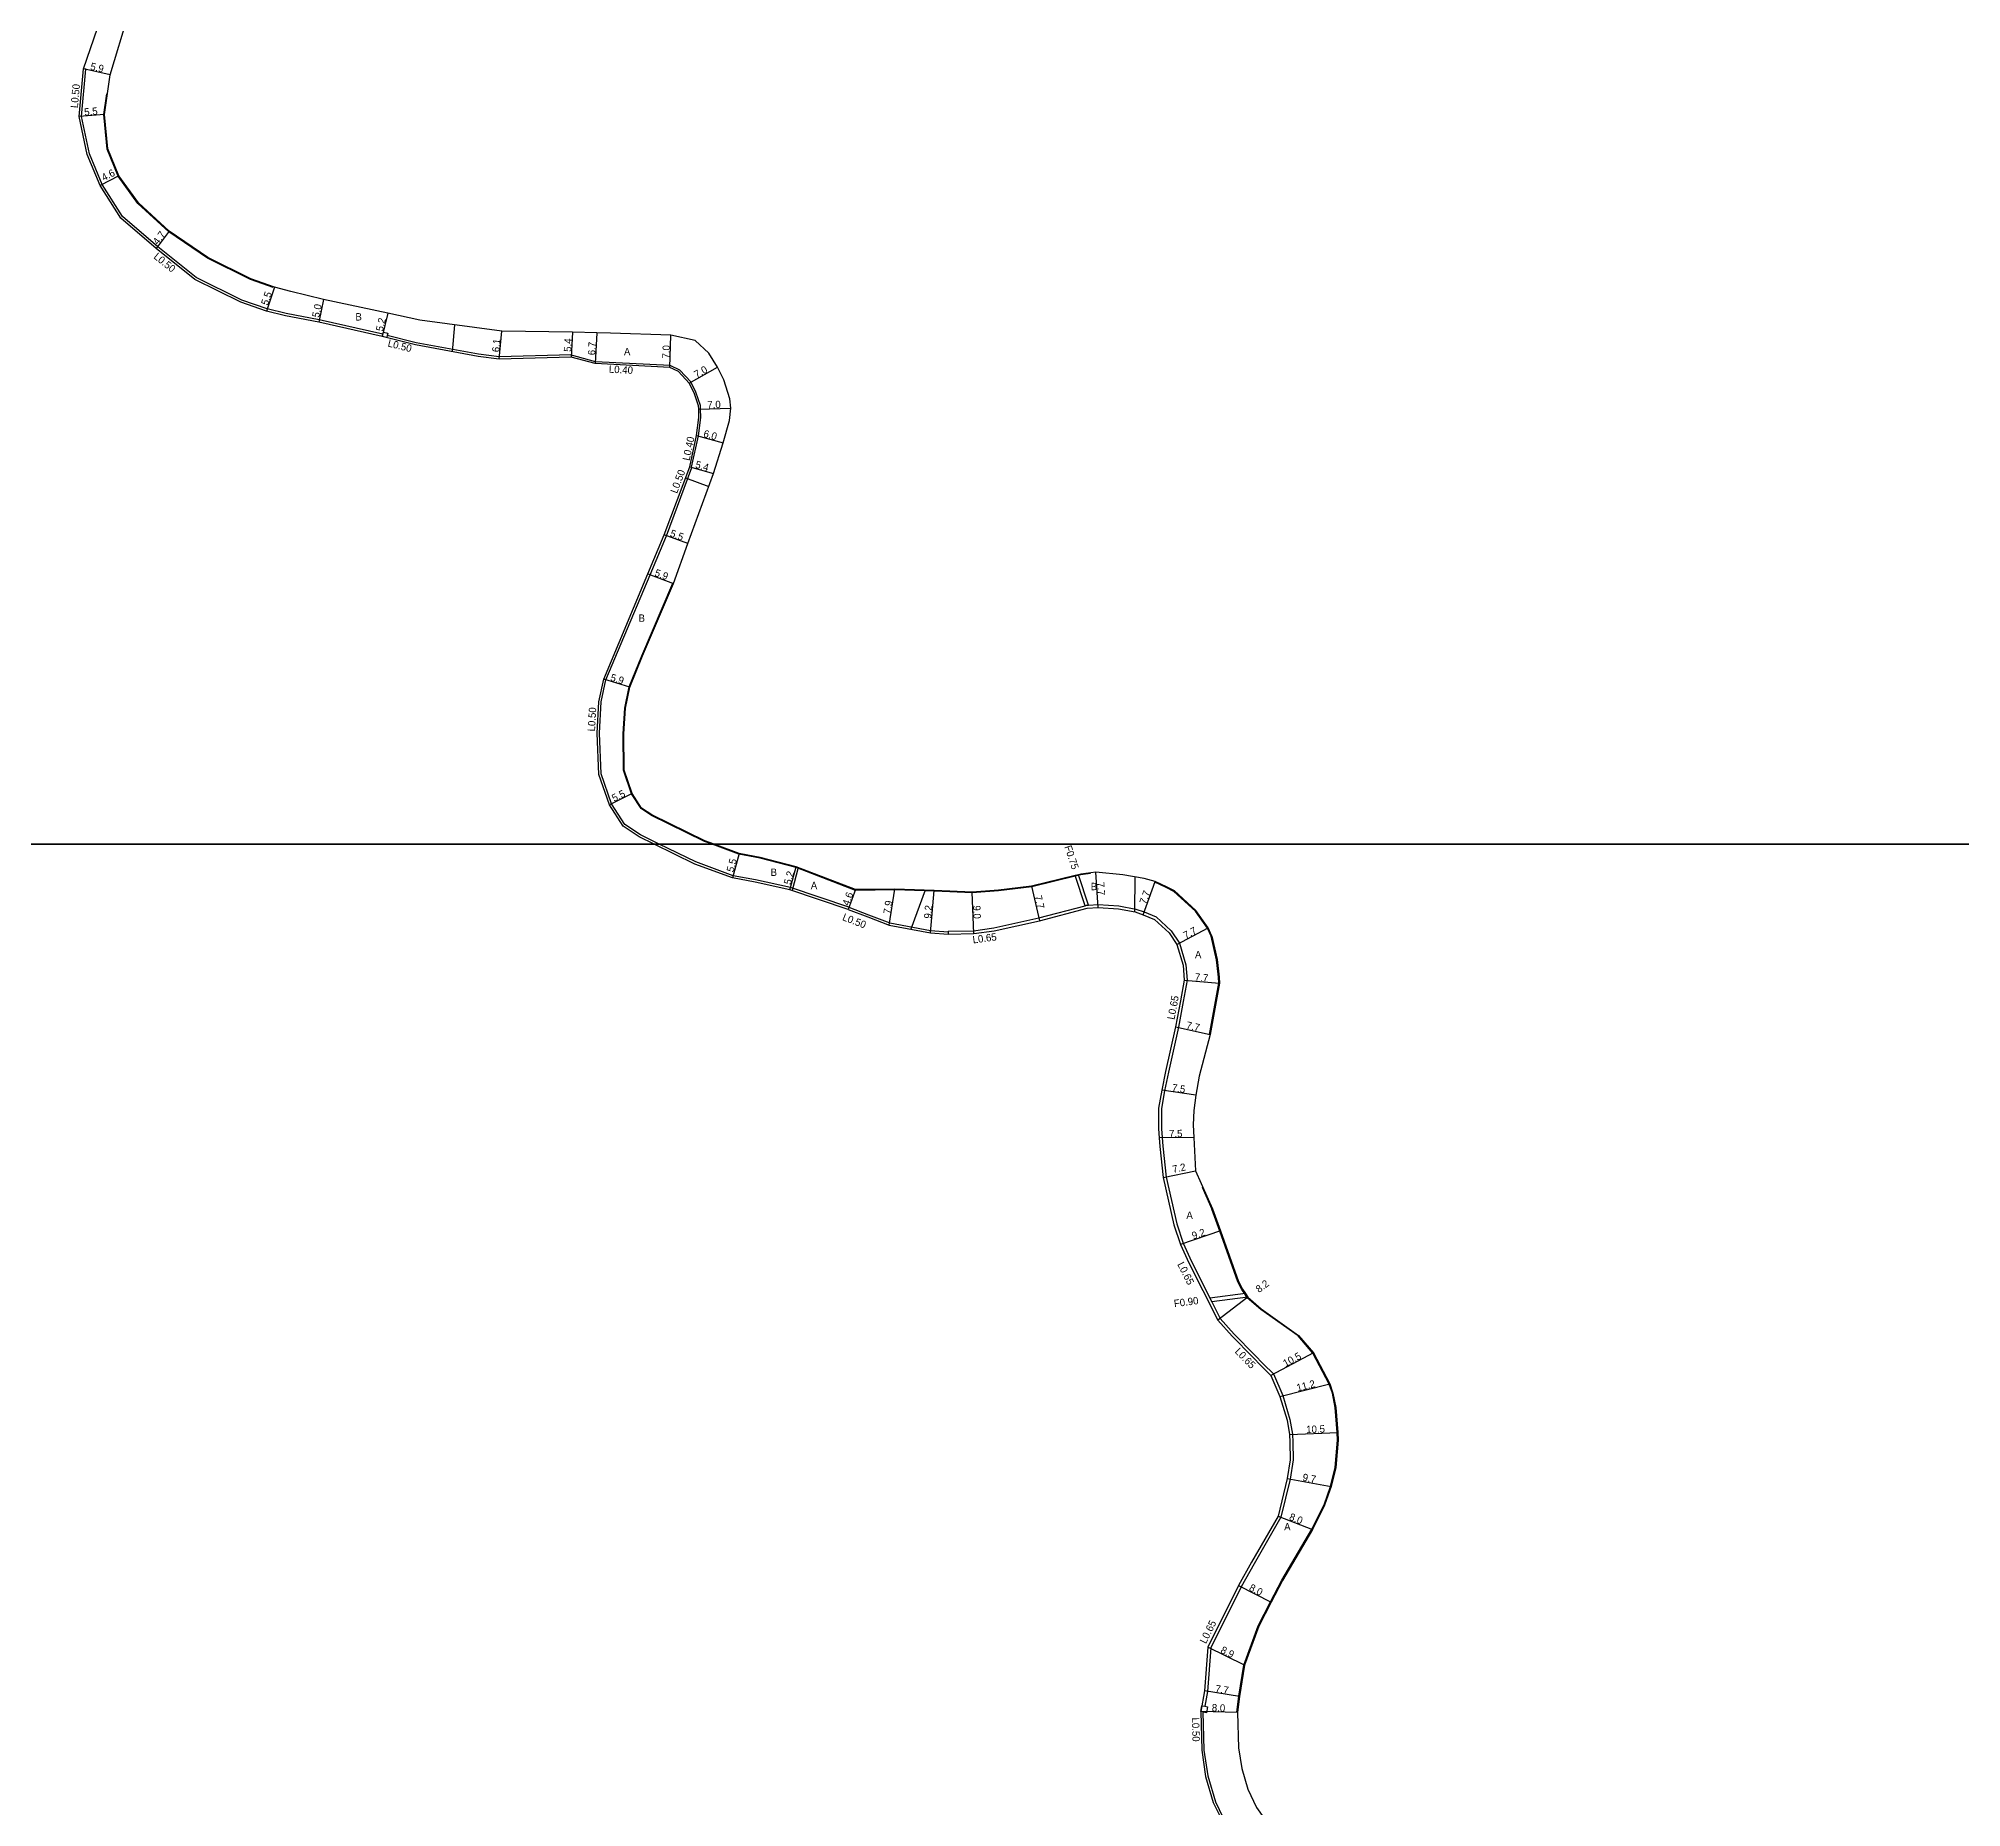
# Model space of a CAD drawing. Header units: metres. Extents: x -16000 to -12000, y -105000 to -102000.
# Drawn here: x -15720.6 to -15302.8, y -103409.2 to -103025 of the extents above; entities that cross this region are included whole.
import ezdxf

# ---------------------------------------------------------------- set-up
doc = ezdxf.new("R2010")
doc.units = ezdxf.units.M
doc.header["$LTSCALE"] = 2.5
for name, color, linetype in [('側溝・桝', 7, 'Continuous'), ('図郭', 7, 'Continuous'), ('幅員', 7, 'Continuous'), ('歩道・分離帯・安全施設', 7, 'Continuous'), ('舗装', 7, 'Continuous'), ('道路', 7, 'Continuous')]:
    doc.layers.add(name, color=color, linetype=linetype)
doc.styles.get("Standard").update_dxf_attribs({"font": ''})
doc.styles.get('Standard').set_extended_font_data('@MS PGothic')

msp = doc.modelspace()

# ---------------------------------------------------------------- linework, layer by layer
at = {"layer": '側溝・桝'}
for points in [[(-15645.78, -103089.26), (-15645.78, -103089.26), (-15659.59, -103086.15), (-15666.77, -103084.74), (-15670.91, -103083.74), (-15676.41, -103081.85), (-15686.34, -103076.92), (-15694.66, -103070.24), (-15702.3, -103063.68), (-15706.77, -103056.73), (-15709.52, -103050.07), (-15711.2, -103041.96), (-15710.27, -103031.71), (-15710.77, -103031.6)], [(-15625, -103093.58), (-15638.55, -103091.09), (-15644.81, -103089.51)], [(-15604.8, -103093.7), (-15620.5, -103094.17), (-15625, -103093.58)], [(-15604.8, -103093.7), (-15604.81, -103093.8), (-15604.83, -103094.2)], [(-15578.72, -103118.13), (-15577.23, -103111.3), (-15576.71, -103107.32), (-15576.75, -103105.5), (-15576.77, -103104.73), (-15577.75, -103101.84), (-15578.86, -103099.62), (-15581.27, -103097.04), (-15583.34, -103096.05), (-15599.57, -103095.21), (-15604.78, -103093.8), (-15604.81, -103093.8)], [(-15585.71, -103200), (-15589.83, -103197.99), (-15593.19, -103195.73), (-15596.08, -103191.2), (-15598.32, -103184.74), (-15598.68, -103175.92), (-15598.31, -103169.11), (-15597.3, -103164.33), (-15593.99, -103156.38), (-15587.71, -103141.52), (-15584.17, -103133), (-15578.62, -103118.16)], [(-15579.1, -103118.02), (-15578.72, -103118.13), (-15578.62, -103118.16)], [(-15544.52, -103213.71), (-15557.21, -103209.43), (-15564.78, -103207.76), (-15569.69, -103206.84), (-15577.8, -103203.85), (-15585.71, -103200)], [(-15493.22, -103213.36), (-15495.39, -103206.8)], [(-15492.47, -103213.23), (-15494.66, -103206.62)], [(-15544.52, -103213.71), (-15540.26, -103215.34)], [(-15522.96, -103218.9), (-15517.46, -103218.78), (-15513.07, -103218.19), (-15503.24, -103216), (-15493.22, -103213.36), (-15492.88, -103213.27), (-15492.47, -103213.23), (-15490.35, -103213.07), (-15485.88, -103213.42), (-15482.17, -103214.09)], [(-15540.26, -103215.34), (-15535.62, -103217.11), (-15526.76, -103218.72), (-15522.97, -103219.05)], [(-15482.17, -103214.09), (-15480.4, -103214.71), (-15477.8, -103215.79), (-15474.49, -103218.82), (-15472.7, -103221.49)], [(-15522.96, -103218.9), (-15522.97, -103219.05), (-15522.99, -103219.55)], [(-15472.7, -103221.49), (-15471.3, -103226.18), (-15471.01, -103229.53), (-15471.88, -103234.17)], [(-15471.88, -103234.17), (-15472.93, -103239.77), (-15475.09, -103249.5), (-15475.93, -103253.53), (-15476.59, -103257.4), (-15476.59, -103261.79), (-15476.34, -103265.58)], [(-15476.34, -103265.58), (-15475.63, -103272.28), (-15473.28, -103282.46)], [(-15473.28, -103282.46), (-15471.91, -103286.66), (-15470.12, -103290.63), (-15467.08, -103296.63), (-15466.1, -103298.56), (-15465.67, -103299.41), (-15463.86, -103302.99), (-15460.79, -103306.38), (-15456.41, -103310.89), (-15454.43, -103312.92), (-15452.28, -103315.04), (-15450.28, -103319.72), (-15448.7, -103324.95), (-15448.15, -103328.1), (-15448.08, -103329.85), (-15448, -103333.73), (-15448.64, -103337.87), (-15450.68, -103346.16), (-15456.47, -103356.26), (-15459.34, -103361.28), (-15465.88, -103374.52), (-15466.62, -103383.98), (-15467.22, -103387.21)], [(-15458.39, -103297.55), (-15466.1, -103298.56)], [(-15457.88, -103298.39), (-15465.67, -103299.41)], [(-15467.6, -103388.46), (-15467.38, -103396.73), (-15466.53, -103402.35), (-15464.91, -103407.96), (-15462.39, -103413.09), (-15458.15, -103418.12), (-15453.01, -103422.85), (-15450.6, -103424.93), (-15450.6, -103424.93)]]:
    msp.add_lwpolyline(points, dxfattribs=at)
for points in [[(-15645.65, -103088.78), (-15644.69, -103089.02), (-15644.81, -103089.51), (-15644.93, -103089.99), (-15645.9, -103089.74), (-15645.78, -103089.26)], [(-15468.1, -103388.36), (-15467.86, -103387.09), (-15467.22, -103387.21), (-15466.59, -103387.33), (-15466.83, -103388.61), (-15467.6, -103388.46)]]:
    msp.add_lwpolyline(points, close=True, dxfattribs=at)
at = {"layer": '図郭'}
for points in [[(-16000, -102600), (-15200, -102600), (-15200, -103200), (-16000, -103200)], [(-16000, -103200), (-15200, -103200), (-15200, -103800), (-16000, -103800)]]:
    msp.add_lwpolyline(points, close=True, dxfattribs=at)
at = {"layer": '幅員'}
for points in [[(-15705.01, -103032.89), (-15710.77, -103031.6)], [(-15706.23, -103041.54), (-15711.71, -103041.99)], [(-15703.11, -103054.88), (-15707.21, -103056.97)], [(-15692.17, -103066.86), (-15694.98, -103070.63)], [(-15669.27, -103079.02), (-15671.05, -103084.22)], [(-15658.66, -103081.74), (-15659.69, -103086.64)], [(-15644.71, -103084.68), (-15645.9, -103089.74)], [(-15620.52, -103094.67), (-15619.92, -103088.6)], [(-15604.55, -103088.81), (-15604.83, -103094.2)], [(-15599.26, -103088.92), (-15599.63, -103095.6)], [(-15583.44, -103096.45), (-15583.21, -103089.45)], [(-15579.2, -103099.85), (-15573.1, -103096.4)], [(-15577.15, -103105.51), (-15570.15, -103105.33)], [(-15577.63, -103111.23), (-15571.85, -103112.84)], [(-15579.1, -103118.02), (-15573.91, -103119.5)], [(-15579.48, -103134.73), (-15584.63, -103132.82)], [(-15588.17, -103141.32), (-15582.63, -103143.35)], [(-15592.13, -103165.89), (-15597.78, -103164.18)], [(-15591.58, -103189.02), (-15596.53, -103191.42)], [(-15568.36, -103202.02), (-15569.82, -103207.32)], [(-15557.35, -103209.91), (-15555.96, -103204.9)], [(-15535.75, -103217.59), (-15534.52, -103209.79)], [(-15504.83, -103209.14), (-15503.08, -103216.64)], [(-15490.35, -103213.72), (-15490.91, -103206.04)], [(-15480.63, -103215.32), (-15478.01, -103208.08)], [(-15543.09, -103209.87), (-15544.68, -103214.19)], [(-15526.83, -103219.22), (-15525.98, -103210.05)], [(-15517.41, -103219.43), (-15517.76, -103210.43)], [(-15473.29, -103221.77), (-15466.47, -103218.19)], [(-15471.67, -103229.5), (-15464, -103230.2)], [(-15473.56, -103239.64), (-15466.05, -103241.33)], [(-15469.15, -103254.51), (-15476.57, -103253.41)], [(-15469.61, -103263.68), (-15477.11, -103263.8)], [(-15476.27, -103272.39), (-15469.22, -103270.95)], [(-15463.8, -103283.97), (-15472.52, -103286.9)], [(-15457.88, -103298.39), (-15464.4, -103303.36)], [(-15443.59, -103310.43), (-15452.83, -103315.41)], [(-15450.89, -103319.94), (-15440.03, -103317.21)], [(-15448.79, -103328.17), (-15438.3, -103327.74)], [(-15449.28, -103337.74), (-15439.74, -103339.5)], [(-15451.29, -103345.91), (-15443.84, -103348.83)], [(-15459.91, -103360.97), (-15452.8, -103364.63)], [(-15458.56, -103378.32), (-15466.52, -103374.35)], [(-15459.65, -103385.08), (-15467.26, -103383.89)], [(-15460.11, -103388.6), (-15468.1, -103388.36)]]:
    msp.add_lwpolyline(points, dxfattribs=at)
at = {"layer": '歩道・分離帯・安全施設'}
for points in [[(-15669.58, -103079.07), (-15674.54, -103077.37), (-15683.89, -103072.72), (-15692.26, -103066.98), (-15698.96, -103060.84), (-15703.25, -103054.95), (-15705.62, -103049.03), (-15706.38, -103041.53), (-15705.75, -103037.07)], [(-15574.23, -103200), (-15575.89, -103199.38), (-15587.41, -103193.78), (-15589.66, -103192.26), (-15591.72, -103189.09), (-15593.48, -103183.93), (-15593.54, -103176.05), (-15593.2, -103170.43), (-15592.27, -103165.85), (-15589.5, -103159.06), (-15582.77, -103143.3)], [(-15492.02, -103206.35), (-15494.12, -103206.64), (-15494.62, -103206.76), (-15495.35, -103206.94), (-15504.8, -103209.28), (-15512.03, -103210.11), (-15517.76, -103210.59), (-15522.63, -103210.35), (-15525.99, -103210.2), (-15534.52, -103209.94), (-15543.12, -103210.02), (-15556, -103205.05), (-15563.83, -103203.01), (-15568.4, -103202.17), (-15574.23, -103200)], [(-15466.2, -103241.3), (-15464.15, -103230.19), (-15464.2, -103228.9), (-15464.66, -103225.08), (-15465.81, -103220), (-15466.6, -103218.27), (-15469.25, -103214.53), (-15473.91, -103210.26), (-15475.6, -103209.39), (-15478.06, -103208.22)], [(-15467.81, -103274.49), (-15465.69, -103279.27)], [(-15460.26, -103388.59), (-15460.26, -103388.59), (-15459.8, -103385.06), (-15458.7, -103378.28), (-15455.6, -103369.76), (-15452.93, -103364.56), (-15450.49, -103359.81), (-15443.97, -103348.75), (-15441.3, -103343.48), (-15439.89, -103339.46), (-15438.89, -103335.35), (-15438.38, -103329.44), (-15438.45, -103327.75), (-15438.88, -103322.32), (-15439.5, -103319.25), (-15440.17, -103317.27), (-15443.71, -103310.51), (-15446.92, -103306.79), (-15455.02, -103301.05), (-15457.99, -103298.49), (-15458.52, -103297.63), (-15459.15, -103296.74), (-15460.01, -103295.02), (-15463.94, -103284.02), (-15465.69, -103279.27)]]:
    msp.add_lwpolyline(points, dxfattribs=at)
at = {"layer": '舗装'}
for points in [[(-15630.23, -103087.18), (-15630.72, -103093.04)], [(-15580, -103120.42), (-15574.95, -103122.34)], [(-15555.52, -103205.07), (-15556.83, -103210.09)], [(-15482.42, -103207.09), (-15482.47, -103214.7)], [(-15527.97, -103209.99), (-15531.09, -103218.44)]]:
    msp.add_lwpolyline(points, dxfattribs=at)
at = {"layer": '道路'}
for points in [[(-15625.09, -103094.07), (-15638.66, -103091.58), (-15645.9, -103089.74), (-15659.69, -103086.64), (-15666.88, -103085.23), (-15671.05, -103084.22), (-15676.6, -103082.32), (-15686.61, -103077.34), (-15694.98, -103070.63), (-15702.68, -103064.01), (-15707.21, -103056.97), (-15710, -103050.22), (-15711.71, -103041.99), (-15710.77, -103031.6), (-15706.26, -103018.38), (-15706.33, -103012.86), (-15704, -103010.45), (-15700.58, -103006.16), (-15696.11, -103001.62), (-15687.62, -102993.55)], [(-15573.8, -103200), (-15575.83, -103199.24), (-15587.33, -103193.65), (-15589.56, -103192.15), (-15591.58, -103189.02), (-15593.33, -103183.91), (-15593.39, -103176.05), (-15593.05, -103170.45), (-15592.13, -103165.89), (-15589.36, -103159.12), (-15582.63, -103143.35), (-15579.48, -103134.73), (-15573.91, -103119.5), (-15571.85, -103112.84), (-15570.47, -103107.98), (-15570.15, -103105.33), (-15570.42, -103103.28), (-15571.69, -103099.15), (-15573.1, -103096.4), (-15574.92, -103093.37), (-15577.93, -103090.64), (-15583.21, -103089.45), (-15596.3, -103089.01), (-15599.26, -103088.92), (-15604.55, -103088.81), (-15619.92, -103088.6), (-15637.72, -103086.16), (-15644.71, -103084.68), (-15658.66, -103081.74), (-15665.72, -103079.96), (-15669.27, -103079.02), (-15674.48, -103077.23), (-15683.82, -103072.59), (-15692.17, -103066.86), (-15698.85, -103060.74), (-15703.11, -103054.88), (-15705.48, -103048.99), (-15706.23, -103041.54), (-15705.01, -103032.89), (-15701.04, -103019.76)], [(-15579.1, -103118.02), (-15577.63, -103111.23), (-15577.11, -103107.3), (-15577.15, -103105.51), (-15577.17, -103104.8), (-15578.12, -103101.99), (-15579.2, -103099.85), (-15581.51, -103097.37), (-15583.44, -103096.45), (-15599.63, -103095.6), (-15604.83, -103094.2), (-15620.52, -103094.67), (-15625.09, -103094.07)], [(-15586.85, -103200), (-15590.08, -103198.43), (-15593.56, -103196.09), (-15596.53, -103191.42), (-15598.82, -103184.84), (-15599.18, -103175.92), (-15598.81, -103169.05), (-15597.78, -103164.18), (-15594.46, -103156.19), (-15588.17, -103141.32), (-15584.63, -103132.82), (-15579.1, -103118.02)], [(-15544.68, -103214.19), (-15557.35, -103209.91), (-15564.88, -103208.25), (-15569.82, -103207.32), (-15578, -103204.31), (-15586.85, -103200)], [(-15465.66, -103219.96), (-15466.47, -103218.19), (-15469.13, -103214.43), (-15473.82, -103210.14), (-15475.54, -103209.25), (-15478.01, -103208.08), (-15480.35, -103207.46), (-15485, -103206.62), (-15490.91, -103206.04), (-15494.15, -103206.49), (-15494.66, -103206.62), (-15495.39, -103206.8), (-15504.83, -103209.14), (-15512.05, -103209.96), (-15517.76, -103210.43), (-15522.63, -103210.2), (-15525.98, -103210.05), (-15534.52, -103209.79), (-15543.09, -103209.87), (-15555.96, -103204.9), (-15563.8, -103202.86), (-15568.36, -103202.02), (-15573.8, -103200)], [(-15544.68, -103214.19), (-15540.44, -103215.8), (-15535.75, -103217.59), (-15526.83, -103219.22), (-15522.99, -103219.55), (-15517.41, -103219.43), (-15512.96, -103218.83), (-15503.08, -103216.64), (-15492.77, -103213.91), (-15490.35, -103213.72), (-15485.96, -103214.07), (-15482.34, -103214.72), (-15480.63, -103215.32), (-15478.15, -103216.34), (-15474.98, -103219.24), (-15473.29, -103221.77)], [(-15473.29, -103221.77), (-15471.94, -103226.3), (-15471.67, -103229.5), (-15472.52, -103234.05)], [(-15465.66, -103219.96), (-15464.52, -103225.06), (-15464.05, -103228.88), (-15464, -103230.2), (-15466.05, -103241.33), (-15468.45, -103250.41), (-15469.15, -103254.51), (-15469.58, -103257.84), (-15469.7, -103260.92), (-15469.61, -103263.68)], [(-15472.52, -103234.05), (-15473.56, -103239.64), (-15475.73, -103249.36), (-15476.57, -103253.41), (-15477.24, -103257.34), (-15477.24, -103261.82), (-15477.11, -103263.8), (-15476.99, -103265.65)], [(-15469.61, -103263.68), (-15469.22, -103270.95), (-15465.55, -103279.21)], [(-15476.99, -103265.65), (-15476.27, -103272.39), (-15473.91, -103282.63)], [(-15465.55, -103279.21), (-15463.8, -103283.97), (-15459.87, -103294.97), (-15459.01, -103296.67), (-15458.39, -103297.55), (-15457.88, -103298.39), (-15454.93, -103300.93), (-15446.82, -103306.68), (-15443.59, -103310.43), (-15440.03, -103317.21), (-15439.36, -103319.21), (-15438.73, -103322.3), (-15438.3, -103327.74), (-15438.23, -103329.44), (-15438.74, -103335.38), (-15439.74, -103339.5), (-15441.17, -103343.54), (-15443.84, -103348.83), (-15450.36, -103359.88), (-15452.8, -103364.63), (-15455.47, -103369.82), (-15458.56, -103378.32)], [(-15473.91, -103282.63), (-15472.52, -103286.9), (-15470.71, -103290.91), (-15467.66, -103296.92), (-15464.4, -103303.36), (-15461.27, -103306.83), (-15456.87, -103311.34), (-15454.89, -103313.38), (-15452.83, -103315.41), (-15450.89, -103319.94), (-15449.33, -103325.1), (-15448.79, -103328.17), (-15448.73, -103329.87), (-15448.65, -103333.69), (-15449.28, -103337.74), (-15451.29, -103345.91), (-15457.03, -103355.94), (-15459.91, -103360.97), (-15466.52, -103374.35), (-15467.26, -103383.89), (-15468.1, -103388.36), (-15467.88, -103396.77), (-15467.02, -103402.46), (-15465.38, -103408.14), (-15462.81, -103413.36)], [(-15458.56, -103378.32), (-15459.65, -103385.08), (-15460.11, -103388.6), (-15459.86, -103396.28), (-15459.19, -103400.75), (-15457.89, -103405.25), (-15455.97, -103409.21)], [(-15455.97, -103409.21), (-15453.16, -103413.2), (-15448.9, -103417.22), (-15445.86, -103419.38), (-15440.46, -103423.29), (-15440.21, -103423.03)]]:
    msp.add_lwpolyline(points, dxfattribs=at)

# ---------------------------------------------------------------- texts
at = {"layer": '側溝・桝'}
for s, rotation, p in [('L0.50', 84.8224, (-15712.03, -103040.19)), ('L0.50', 321.2549, (-15695.7, -103072.65)), ('L0.50', 345.8004, (-15644.81, -103091.89)), ('L0.40', 357.015, (-15596.7, -103097.6)), ('L0.40', 77.7527, (-15579.15, -103116.81)), ('L0.50', 69.5066, (-15581.86, -103123.95)), ('L0.50', 86.9243, (-15599.68, -103175.54)), ('F0.75', 288.3003, (-15497.73, -103200.56)), ('L0.50', 339.1405, (-15546.07, -103216.47)), ('L0.65', 7.6731, (-15517.53, -103221.57)), ('L0.65', 79.4179, (-15473.8, -103238.2)), ('L0.65', 296.9226, (-15473.24, -103291.22)), ('F0.90', 7.478, (-15473.81, -103300.56)), ('L0.65', 314.1882, (-15460.81, -103310.29)), ('L0.65', 63.7119, (-15466.96, -103373.76)), ('L0.50', 271.5513, (-15470.02, -103389.68))]:
    msp.add_text(s, height=1.6, rotation=rotation, dxfattribs=at).set_placement(p)
at = {"layer": '幅員'}
for s, rotation, p in [('5.9', 347.3719, (-15709.43, -103031.8)), ('5.5', 4.71, (-15710.57, -103041.79)), ('4.6', 27.0105, (-15706.39, -103056.04)), ('4.7', 53.205, (-15694.61, -103069.97)), ('5.5', 71.0282, (-15670.77, -103083.1)), ('5.0', 78.096, (-15659.61, -103085.73)), ('5.2', 76.7954, (-15645.77, -103088.75)), ('6.1', 84.3367, (-15620.48, -103093.21)), ('5.4', 87.0049, (-15604.87, -103093.1)), ('6.7', 86.7712, (-15599.64, -103093.85)), ('7.0', 88.0798, (-15583.48, -103094.55)), ('7.0', 29.4957, (-15577.59, -103098.83)), ('7.0', 1.4746, (-15575.26, -103105.36)), ('6.0', 344.3893, (-15576.25, -103111.51)), ('5.4', 344.121, (-15578.02, -103118.23)), ('5.5', 339.6633, (-15583.52, -103133.12)), ('5.9', 339.9214, (-15586.87, -103141.69)), ('5.9', 343.1655, (-15596.46, -103164.48)), ('5.5', 25.8807, (-15595.54, -103190.83)), ('5.5', 74.5992, (-15569.61, -103206.19)), ('5.2', 74.4876, (-15557.17, -103208.92)), ('7.7', 274.1669, (-15490.65, -103208.28)), ('4.6', 69.7408, (-15544.53, -103213.5)), ('7.9', 81.057, (-15535.48, -103215.25)), ('9.2', 84.7453, (-15526.65, -103216.22)), ('9.0', 272.2251, (-15517.55, -103213.33)), ('7.7', 283.1095, (-15504.22, -103211.31)), ('7.7', 70.1059, (-15479.96, -103213.17)), ('7.7', 27.6959, (-15471.35, -103220.64)), ('7.7', 354.7744, (-15469.42, -103229.6)), ('7.7', 347.2914, (-15471.35, -103240.03)), ('7.5', 351.5686, (-15474.43, -103253.62)), ('7.5', 0.904, (-15474.96, -103263.67)), ('7.2', 12, (-15474.06, -103271.43)), ('9.2', 18.5452, (-15469.71, -103285.85)), ('8.2', 37.2908, (-15455.4, -103297.51)), ('10.5', 28.3578, (-15449.67, -103313.59)), ('11.2', 14.1097, (-15447.04, -103318.87)), ('10.5', 2.318, (-15445.15, -103327.92)), ('9.7', 349.5274, (-15446.07, -103338.23)), ('8.0', 338.6453, (-15449.02, -103346.69)), ('8.0', 332.8035, (-15457.73, -103361.98)), ('8.9', 333.5128, (-15463.93, -103375.53)), ('7.7', 351.1331, (-15465.02, -103384.14)), ('8.0', 358.3428, (-15465.7, -103388.33))]:
    msp.add_text(s, height=1.6, rotation=rotation, dxfattribs=at).set_placement(p)
at = {"layer": '舗装'}
for s, p in [('B', (-15651.72, -103086.27)), ('A', (-15593.39, -103093.83)), ('B', (-15590.22, -103151.7)), ('B', (-15561.54, -103206.89)), ('A', (-15552.8, -103209.77)), ('B', (-15491.99, -103209.99)), ('A', (-15469.34, -103224.78)), ('A', (-15471.21, -103281.37)), ('A', (-15449.97, -103349.02))]:
    msp.add_text(s, height=1.6, dxfattribs=at).set_placement(p)

doc.saveas('drawing.dxf')
